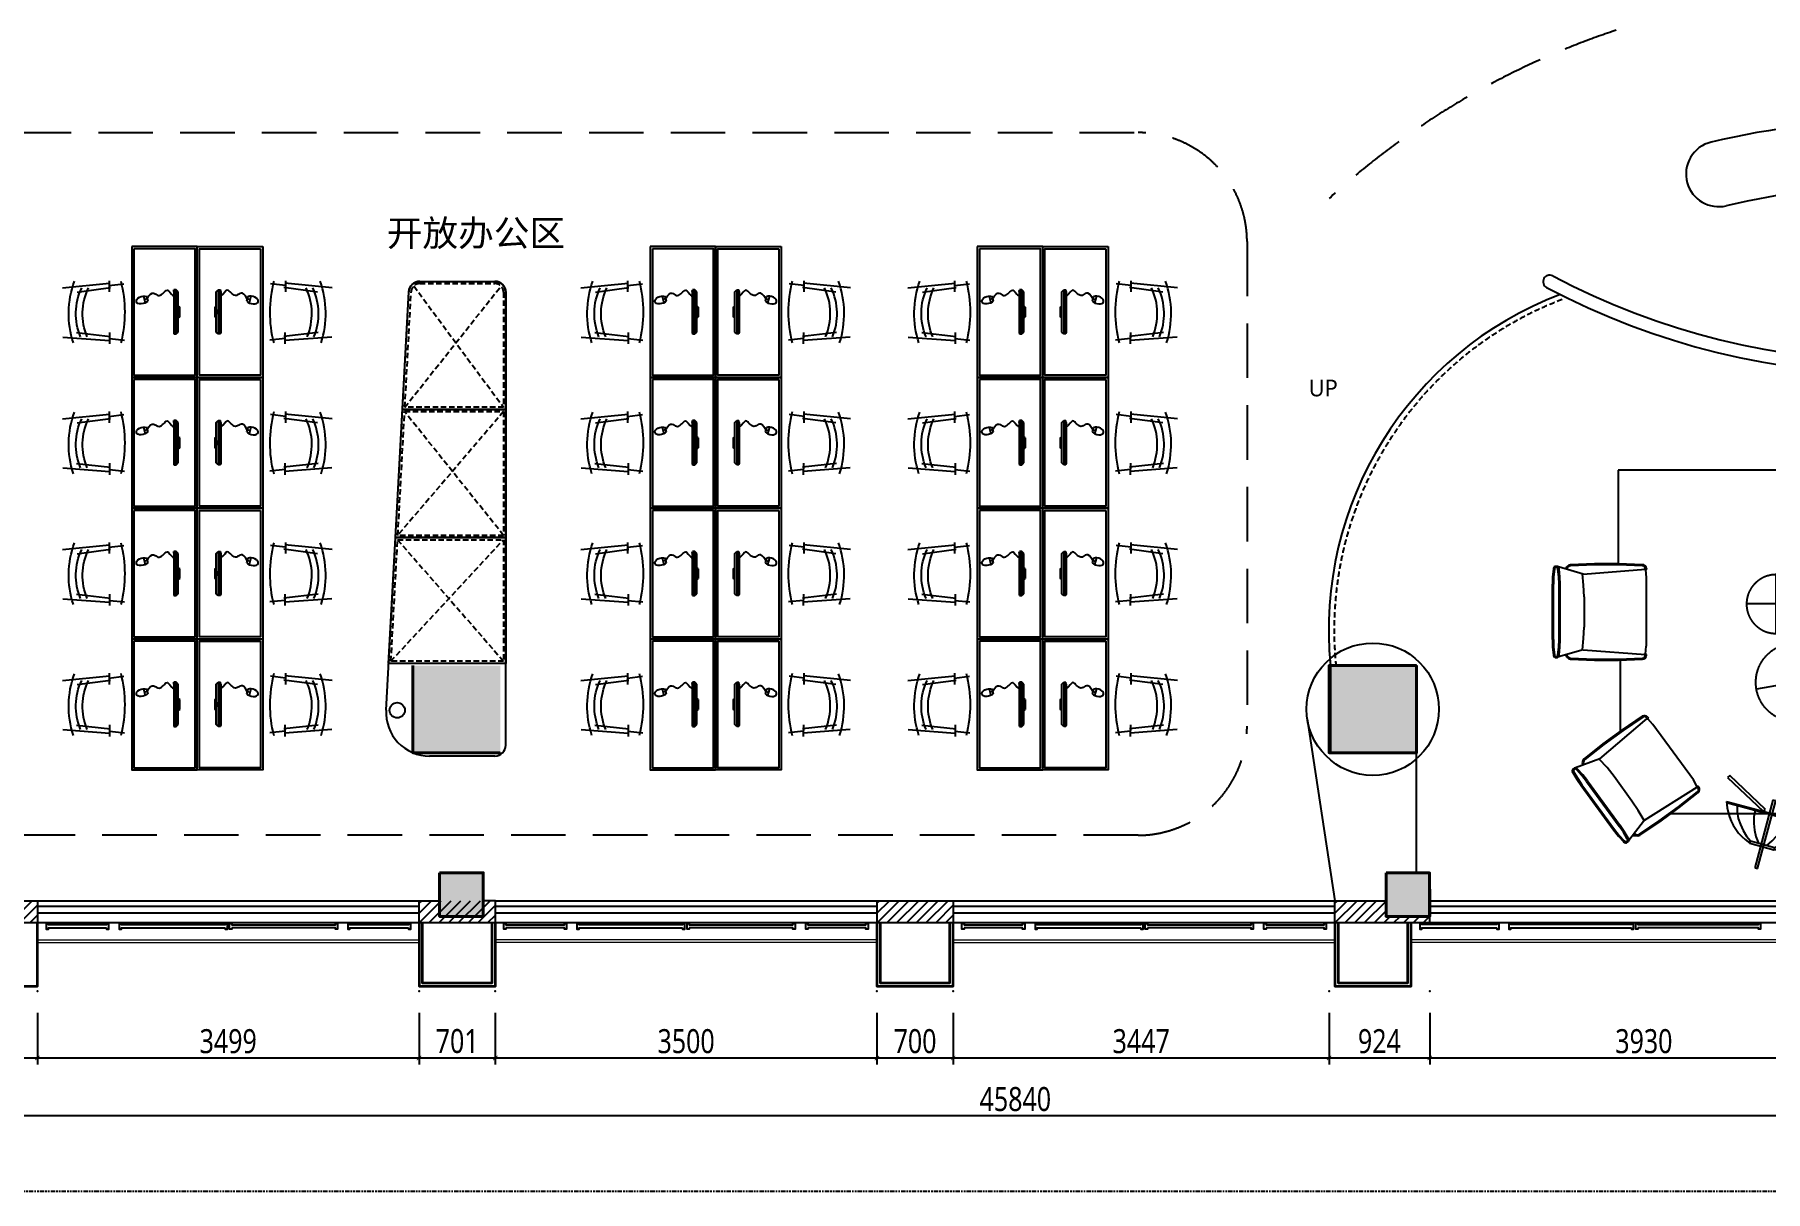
# Model space of a CAD drawing. Header units: millimetres. Extents: x 181055 to 256117, y -39966 to -14434.
# Drawn here: x 197841 to 213717, y -39966 to -29357 of the extents above; entities that cross this region are included whole.
import ezdxf
from ezdxf.enums import TextEntityAlignment as Align

# ---------------------------------------------------------------- set-up
doc = ezdxf.new("R2010")
doc.units = ezdxf.units.MM
doc.header["$LTSCALE"] = 10
for name, pattern in [('DASH', [0.35, 0.25, -0.1]), ('DASHED', [0.75, 0.5, -0.25]), ('XR41-42F$0$LEVEL 31$0${ Tapered Dash }', [10, 4, -1, 1.5, -1, 1.5, -1])]:
    doc.linetypes.add(name, pattern=pattern)
for name, color, linetype in [('12000_DWGshare.com', 54, 'Continuous'), ('A-TEXT 文字_DWGshare.com', 7, 'Continuous'), ('C-窗帘_DWGshare.com', 2, 'Continuous'), ('P-(HATCH)_DWGshare.com', 8, 'Continuous'), ('P-0.18_DWGshare.com', 5, 'Continuous'), ('P-护窗栏杆_DWGshare.com', 211, 'Continuous'), ('PUB_HATCH_DWGshare.com', 8, 'Continuous'), ('STAIR_DWGshare.com', 2, 'Continuous'), ('VPIPE-雨水_DWGshare.com', 7, 'Continuous'), ('WALL-隔墙_DWGshare.com', 5, 'Continuous'), ('家私_DWGshare.com', 135, 'Continuous')]:
    doc.layers.add(name, color=color, linetype=linetype)
doc.layers.add('Defpoints_DWGshare.com', color=7, linetype='Continuous', plot=False)
for name, color, linetype, lineweight in [('WALL_DWGshare.com', 7, 'Continuous', 40), ('WINDOW_DWGshare.com', 4, 'Continuous', 18), ('型材层_DWGshare.com', 3, 'Continuous', 35)]:
    doc.layers.add(name, color=color, linetype=linetype, lineweight=lineweight)
doc.styles.add('平面图（中文）-D', font='Microsoft YaHei.ttf')
doc.styles.add('黑体', font='Microsoft YaHei.ttf', dxfattribs={"width": 0.8})
doc.dimstyles.new('内部尺寸', dxfattribs={"dimscale": 2, "dimtxt": 110, "dimasz": 20, "dimexe": 30, "dimexo": 100, "dimgap": 20, "dimtad": 1, "dimdec": 0, "dimdsep": 46, "dimtxsty": '黑体', "dimblk": 'ARCHTICK', "dimcen": 20, "dimclrd": 251, "dimclre": 251, "dimclrt": 4, "dimadec": 0, "dimazin": 0, "dimtfac": 1, "dimtdec": 0, "dimtix": 1, "dimtmove": 1, "dimatfit": 3, "dimldrblk": 'DOT', "dimfxl": 1, "dimarcsym": 0})

# ---------------------------------------------------------------- blocks, each defined once
blk = doc.blocks.new('dd')
at = {"layer": 'WINDOW_DWGshare.com', "color": 1}
for p, q in [((806484, -78919), (809984, -78919)), ((806484, -78943), (809984, -78943)), ((814186, -78919), (810684, -78919)), ((814186, -78943), (810684, -78943)), ((814887, -78919), (818384, -78919)), ((814887, -78943), (818384, -78943)), ((823184, -78919), (819084, -78919)), ((823184, -78943), (819084, -78943))]:
    blk.add_line(p, q, dxfattribs=at)
at = {"layer": '型材层_DWGshare.com', "color": 1, "ltscale": 0.5}
for points in [[(805784, -78759), (805784, -79344), (806484, -79344), (806484, -78759)], [(809984, -78759), (809984, -79343), (810684, -79343), (810684, -78759)], [(810014, -78759), (810014, -79313), (810654, -79313), (810654, -78759)], [(814184, -78759), (814184, -79344), (814884, -79344), (814884, -78759)], [(814214, -78759), (814214, -79314), (814854, -79314), (814854, -78759)], [(818384, -78759), (818384, -79344), (819084, -79344), (819084, -78759)], [(818414, -78759), (818414, -79314), (819054, -79314), (819054, -78759)]]:
    blk.add_lwpolyline(points, dxfattribs=at)
blk = doc.blocks.new('fsadfsfsfe')
at = {"color": 9}
for p, q in [((238610, -5345), (238567, -5778)), ((239060, -5349), (239093, -5779)), ((238544, -5773), (238646, -5774)), ((238588, -5772), (238571, -5910)), ((239017, -5778), (239123, -5779)), ((239075, -5777), (239089, -5915))]:
    blk.add_line(p, q, dxfattribs=at)
blk.add_lwpolyline([(238230, -5982), (239430, -5982), (239430, -6582), (238230, -6582)], close=True, dxfattribs=at)
at = {"color": 251}
blk.add_lwpolyline([(238250, -6002), (239410, -6002), (239410, -6562), (238250, -6562)], close=True, dxfattribs=at)
at = {"color": 9}
for centre, radius, start, end in [((238845, -6285), 881, 72.2416, 109.6751), ((238831, -4788), 1129, 255.4, 284.4921)]:
    blk.add_arc(centre, radius, start, end, dxfattribs=at)
at = {"layer": '家私_DWGshare.com', "color": 251}
for p, q in [((238648, -5480), (238606, -5787)), ((239019, -5474), (239054, -5787)), ((238686, -6090), (238747, -6106)), ((238689, -6117), (238731, -6129)), ((238710, -6123), (238717, -6098)), ((238643, -6367), (238627, -6369)), ((238627, -6390), (238627, -6369)), ((238627, -6376), (239032, -6376)), ((238627, -6390), (239032, -6390)), ((238645, -6408), (238627, -6390)), ((238643, -6367), (239017, -6367)), ((239014, -6408), (238645, -6408)), ((238785, -6421), (238875, -6421)), ((238808, -6421), (238808, -6408)), ((238808, -6409), (238851, -6409)), ((238808, -6412), (238851, -6412)), ((238808, -6415), (238851, -6415)), ((238808, -6418), (238851, -6418)), ((238808, -6420), (238851, -6420)), ((238851, -6421), (238851, -6408)), ((239032, -6390), (239014, -6408)), ((239017, -6367), (239032, -6369)), ((239032, -6369), (239032, -6390))]:
    blk.add_line(p, q, dxfattribs=at)
for centre in [(238846, -6079), (238846, -6017)]:
    blk.add_arc(centre, 548, 67.2062, 115.5336, dxfattribs=at)
blk.add_ellipse((238721, -6080), major_axis=(-15.1, -56.2), ratio=0.57476, start_param=0.696467, end_param=5.586718, dxfattribs=at)
at = {"layer": '家私_DWGshare.com', "color": 251, "extrusion": (0, 0, -1)}
for centre, major_axis, start_param, end_param in [((238795, -6412), (13, 3.5), 2.648679, 3.725491), ((238865, -6412), (3.5, -13), 4.652089, 5.728901)]:
    blk.add_ellipse(centre, major_axis=major_axis, ratio=1, start_param=start_param, end_param=end_param, dxfattribs=at)
at = {"layer": '家私_DWGshare.com', "color": 251}
blk.add_open_spline([(238710, -6123), (238622, -6170), (238725, -6227), (238599, -6308), (238649, -6323), (238680, -6360), (238686, -6367)], degree=3, knots=[0, 0, 0, 0, 95.267972, 207.243527, 324.461045, 354.719429, 354.719429, 354.719429, 354.719429], dxfattribs=at)
blk = doc.blocks.new('A$C0D5B409A')
at = {"linetype": 'DASH', "ltscale": 333}
h = blk.add_hatch(color=251, dxfattribs=at)
h.dxf.hatch_style = 2
h.paths.add_polyline_path([(23.39, 63.8), (23.35, 63.65), (23.62, 63.65)])
h = blk.add_hatch(color=251, dxfattribs=at)
h.dxf.hatch_style = 2
h.paths.add_polyline_path([(23.35, 63.65), (23.39, 63.52), (23.62, 63.65)])
h = blk.add_hatch(color=251, dxfattribs=at)
h.dxf.hatch_style = 2
h.paths.add_polyline_path([(23.5, 63.88), (23.39, 63.8), (23.62, 63.65)])
h = blk.add_hatch(color=251, dxfattribs=at)
h.dxf.hatch_style = 2
h.paths.add_polyline_path([(23.39, 63.52), (23.5, 63.44), (23.62, 63.65)])
h = blk.add_hatch(color=251, dxfattribs=at)
h.dxf.hatch_style = 2
h.paths.add_polyline_path([(23.62, 63.92), (23.5, 63.88), (23.62, 63.65)])
h = blk.add_hatch(color=251, dxfattribs=at)
h.dxf.hatch_style = 2
h.paths.add_polyline_path([(23.5, 63.44), (23.62, 63.39), (23.62, 63.65)])
h = blk.add_hatch(color=251, dxfattribs=at)
h.dxf.hatch_style = 2
h.paths.add_polyline_path([(23.75, 63.88), (23.62, 63.92), (23.62, 63.65)])
h = blk.add_hatch(color=251, dxfattribs=at)
h.dxf.hatch_style = 2
h.paths.add_polyline_path([(23.83, 63.8), (23.75, 63.88), (23.62, 63.65)])
h = blk.add_hatch(color=251, dxfattribs=at)
h.dxf.hatch_style = 2
h.paths.add_polyline_path([(23.88, 63.65), (23.83, 63.8), (23.62, 63.65)])
h = blk.add_hatch(color=251, dxfattribs=at)
h.dxf.hatch_style = 2
h.paths.add_polyline_path([(23.62, 63.39), (23.75, 63.44), (23.62, 63.65)])
h = blk.add_hatch(color=251, dxfattribs=at)
h.dxf.hatch_style = 2
h.paths.add_polyline_path([(23.75, 63.44), (23.83, 63.52), (23.62, 63.65)])
h = blk.add_hatch(color=251, dxfattribs=at)
h.dxf.hatch_style = 2
h.paths.add_polyline_path([(23.83, 63.52), (23.88, 63.65), (23.62, 63.65)])
at = {"color": 251, "linetype": 'DASH', "ltscale": 333}
for points in [[(27.9, 65.36), (0, 65.36), (0, 6.71), (9.55, 6.71)], [(23.62, 61.13), (23.62, 66.08)], [(35.01, 59.99), (35.01, 65.36), (29.23, 65.36)], [(21.59, 63.65), (25.63, 63.65)], [(26.67, 63.61), (35.64, 55.27)], [(26.75, 63.69), (32.58, 58.27)], [(27.31, 64.26), (30.76, 61.07)], [(27.33, 64.07), (30.25, 61.36)], [(27.35, 64.35), (37.93, 54.5)], [(27.66, 64.66), (30.56, 61.98)], [(28.98, 64.39), (34.82, 58.93)], [(29.25, 63.94), (40.05, 53.91)], [(29.57, 64.73), (32.51, 62.02)], [(25.32, 62.15), (31.07, 56.79)], [(25.4, 62.23), (30.33, 57.62)], [(25.99, 62.86), (33.36, 56.03)], [(26.01, 61.85), (30.4, 57.74)], [(26.31, 63.2), (28.32, 61.32)], [(26.39, 63.29), (30.56, 59.41)], [(31.47, 62.21), (33.68, 60.16)], [(28.74, 60.03), (34.61, 54.57)], [(29.34, 60.37), (32.28, 57.66)], [(30.99, 60.68), (36.85, 55.22)], [(31.31, 60.56), (33.49, 58.5)], [(31.58, 61.02), (34.52, 58.31)], [(35.01, 12.11), (35.01, 39.16)], [(33.78, 17.74), (36.2, 26.78)], [(33.89, 17.76), (36.3, 26.73)], [(38.69, 22.58), (38.61, 23.22), (38.5, 23.68), (38.35, 24.13), (38.16, 24.57), (37.93, 24.98), (37.67, 25.38), (37.38, 25.75), (37.05, 26.1), (36.7, 26.42), (36.2, 26.78)], [(38.46, 22.65), (38.23, 23.28), (37.91, 23.85), (37.53, 24.41), (37.08, 24.89), (36.58, 25.32), (36, 25.65)], [(38.25, 21.87), (37.8, 22.39), (37.32, 22.86), (36.77, 23.26), (36.15, 23.58), (35.52, 23.81)], [(38.04, 20.13), (37.8, 20.19), (38.46, 22.65), (38.69, 22.58)], [(38.04, 20.13), (38.69, 22.58)], [(33.78, 17.74), (34.42, 17.82), (34.88, 17.91), (35.33, 18.05), (35.77, 18.22), (36.2, 18.44), (36.61, 18.69), (36.99, 18.98), (37.34, 19.3), (37.66, 19.64), (38.04, 20.13)], [(34.16, 18.82), (34.84, 18.84), (35.5, 18.94), (36.13, 19.16), (36.72, 19.43), (37.3, 19.77), (37.8, 20.19)], [(34.67, 20.66), (35.35, 20.55), (36.03, 20.53), (36.7, 20.6), (37.36, 20.74), (38.02, 21)], [(19.37, 6.92), (26.61, 6.92)]]:
    blk.add_lwpolyline(points, dxfattribs=at)
at = {"color": 8, "linetype": 'DASH', "ltscale": 333}
blk.add_lwpolyline([(24.98, 62.21), (37.42, 50.63), (40.96, 54.44), (28.51, 66.02)], close=True, dxfattribs=at)
for points in [[(25.19, 62.02), (28.74, 65.83)], [(28.72, 65.81), (30.82, 63.86)], [(28.05, 65.07), (28.51, 64.62)], [(28.13, 65.17), (28.24, 65.07)], [(28.19, 65.24), (30.92, 62.72)], [(25.48, 62.31), (25.76, 62.06)], [(25.84, 62.72), (28, 60.71)], [(31.54, 63.18), (40.72, 54.63)], [(12.68, 60.2), (10.46, 52.35)], [(14.2, 60.26), (13.42, 60.24), (12.68, 60.2)], [(15.07, 60.28), (14.2, 60.26)], [(28.74, 55.65), (27.66, 56.43), (27.04, 56.84), (26.39, 57.23), (25.74, 57.6), (25.07, 57.94), (24.39, 58.27), (23.7, 58.57), (23, 58.84), (22.29, 59.1), (21.58, 59.33), (20.85, 59.53), (20.12, 59.71), (19.39, 59.87), (18.65, 60), (17.9, 60.11), (17.15, 60.19), (16.4, 60.24), (15.07, 60.28)], [(22.71, 59.27), (21.51, 59.67), (20.3, 59.99), (19.07, 60.24), (17.84, 60.43), (16.59, 60.54)], [(29.4, 56.49), (28.3, 57.3), (27.72, 57.67), (27.13, 58.03), (26.54, 58.37), (25.94, 58.7), (25.33, 59), (24.71, 59.29), (24.09, 59.56), (23.46, 59.81), (22.83, 60.05), (22.18, 60.26), (21.54, 60.46), (20.88, 60.63), (20.22, 60.79), (19.54, 60.93), (18.87, 61.05), (18.18, 61.15), (16.81, 61.3)], [(23.39, 60.64), (23.41, 60.64)], [(33.23, 61.32), (39.09, 55.88)], [(22.71, 59.27), (22.61, 58.99)], [(31.12, 58.91), (33.32, 56.85)], [(33.74, 58.29), (38.12, 54.21)], [(33.91, 59.94), (38.31, 55.86)], [(23.26, 48.49), (29.8, 57)], [(37.27, 45.55), (36.79, 46.82), (36.52, 47.45), (36.24, 48.07), (35.93, 48.68), (35.61, 49.28), (35.27, 49.88), (34.91, 50.46), (34.54, 51.03), (34.14, 51.6), (33.74, 52.15), (33.31, 52.69), (32.87, 53.21), (32.42, 53.73), (31.95, 54.22), (31.47, 54.71), (30.97, 55.18), (30.46, 55.63), (29.4, 56.49)], [(30.95, 57.23), (33.15, 55.2)], [(31.37, 56.66), (34.29, 53.95)], [(33, 56.96), (38.31, 52.03)], [(33.57, 56.62), (37.95, 52.54)], [(33.61, 57.32), (36.53, 54.61)], [(35.24, 57.62), (39.69, 53.51)], [(35.86, 57.98), (38.78, 55.24)], [(28.93, 55.88), (23.26, 48.49), (29.15, 56.16)], [(36.75, 43.6), (36.36, 44.89), (36.13, 45.59), (35.86, 46.29), (35.57, 46.98), (35.25, 47.66), (34.91, 48.33), (34.54, 49), (34.15, 49.65), (33.74, 50.29), (33.3, 50.91), (32.85, 51.52), (32.38, 52.12), (31.89, 52.7), (31.39, 53.25), (30.86, 53.79), (30.33, 54.31), (29.78, 54.8), (28.74, 55.65)], [(32.53, 55.44), (36.2, 52.03)], [(33.38, 54.97), (37.49, 51.16)], [(38.84, 55.35), (40.22, 54.08)], [(40.11, 54.93), (40.6, 54.48)], [(34.82, 54.67), (37.99, 51.71)], [(35.01, 53.26), (37.4, 51.05)], [(35.62, 53.62), (37.85, 51.54)], [(37.11, 53.89), (38.69, 52.43)], [(37.21, 50.84), (40.75, 54.65)], [(37.27, 53.91), (38.76, 52.51)], [(37.87, 54.27), (39.22, 53.02)], [(38.67, 53.68), (39.31, 53.11)], [(39.52, 54.57), (40.13, 54)], [(10.46, 52.35), (23.39, 48.66)], [(35.01, 51.52), (35.01, 52.87)], [(35.01, 51.52), (36.49, 51.5)], [(36.91, 51.35), (37.32, 50.97)], [(37.85, 45.89), (36.6, 45.15), (36.09, 46.55), (35.48, 47.9), (34.78, 49.21), (33.99, 50.48), (33.74, 50.29)], [(30.27, 37.11), (23.39, 48.66)], [(36.96, 42.78), (37.13, 41.99), (37.3, 41.27)], [(37.3, 41.27), (30.27, 37.11)], [(17.12, 39.41), (9.17, 28.07)], [(7.47, 37.72), (18.82, 29.76)], [(20.96, 28.7), (22.33, 20.81)], [(13.65, 25.8), (13.65, 19.79)], [(25.59, 25.44), (17.7, 24.07)], [(16.66, 22.8), (10.67, 22.8)], [(32.28, 14.77), (31.58, 14.37), (25.93, 10.24)], [(32.24, 14.88), (32.22, 14.86), (32.24, 14.82), (32.26, 14.8), (32.3, 14.8), (32.34, 14.84)], [(32.87, 14.86), (32.74, 14.96), (32.6, 15.01), (32.43, 14.99), (32.3, 14.92), (32.24, 14.88)], [(32.3, 14.77), (32.26, 14.77)], [(35.67, 9.4), (32.3, 14.8)], [(32.3, 14.77), (32.39, 14.67)], [(32.79, 14.8), (32.66, 14.88), (32.49, 14.9), (32.34, 14.84)], [(37.11, 8.87), (35.75, 10.9), (34.31, 12.87), (32.79, 14.8)], [(37.21, 8.93), (35.84, 10.96), (34.4, 12.93), (32.87, 14.86)], [(9.65, 9.19), (9.55, 6.75), (9.55, 4.3), (9.65, 1.84)], [(10.05, 9.59), (9.91, 9.55), (9.78, 9.46), (9.67, 9.33), (9.65, 9.19)], [(9.76, 9.19), (9.65, 6.75), (9.65, 4.3), (9.76, 1.86)], [(10.05, 9.48), (9.91, 9.44), (9.8, 9.33), (9.76, 9.19)], [(10.05, 9.59), (10.12, 9.59)], [(10.05, 9.48), (10.12, 9.48)], [(10.12, 9.48), (10.16, 9.5), (10.18, 9.52), (10.16, 9.57), (10.12, 9.59)], [(10.6, 3.13), (10.12, 9.48)], [(10.16, 9.48), (10.14, 9.46), (10.14, 9.31)], [(10.16, 9.48), (10.96, 9.57), (17.95, 9.57)], [(18.75, 9.48), (17.95, 9.57)], [(18.31, 3.13), (18.8, 9.48)], [(18.86, 9.59), (18.8, 9.59), (18.75, 9.57), (18.73, 9.52), (18.75, 9.5), (18.8, 9.48)], [(18.77, 9.31), (18.77, 9.48), (18.75, 9.48)], [(18.86, 9.48), (18.8, 9.48)], [(19.28, 9.19), (19.24, 9.33), (19.16, 9.46), (19.01, 9.55), (18.86, 9.59)], [(19.18, 9.19), (19.13, 9.33), (19.01, 9.44), (18.86, 9.48)], [(19.18, 1.86), (19.26, 4.3), (19.26, 6.75), (19.18, 9.19)], [(19.28, 1.84), (19.37, 4.3), (19.37, 6.75), (19.28, 9.19)], [(25.19, 9.74), (25.08, 9.61), (25.04, 9.46), (25.04, 9.31), (25.08, 9.17)], [(25.08, 9.17), (26.46, 7.13), (27.9, 5.16), (29.42, 3.24)], [(25.25, 9.65), (25.17, 9.52), (25.12, 9.38), (25.19, 9.23)], [(25.19, 9.74), (25.25, 9.76)], [(25.19, 9.23), (26.54, 7.2), (27.98, 5.23), (29.51, 3.3)], [(25.32, 9.67), (25.34, 9.72), (25.32, 9.76), (25.29, 9.78), (25.25, 9.76)], [(25.25, 9.65), (25.32, 9.67)], [(29.44, 4.85), (25.32, 9.67)], [(25.93, 10.24), (25.34, 9.72)], [(25.34, 9.72), (25.34, 9.67)], [(25.34, 9.67), (25.42, 9.57)], [(35.71, 9.36), (34.71, 8.76), (33.74, 8.11)], [(35.67, 9.4), (37.74, 7.79)], [(37.04, 8.34), (37.15, 8.51), (37.17, 8.7), (37.11, 8.87)], [(37.13, 8.28), (37.25, 8.47), (37.27, 8.7), (37.21, 8.93)], [(33.74, 8.11), (31.24, 6.29)], [(37.53, 7.73), (36.85, 7.32), (36.22, 6.9)], [(37.57, 7.62), (36.91, 7.24), (36.28, 6.82)], [(36.62, 6.33), (37.23, 6.82), (37.78, 7.32)], [(36.68, 6.24), (37.3, 6.73), (37.87, 7.26)], [(37.04, 8.34), (37.06, 8.34)], [(37.13, 8.28), (37.15, 8.28)], [(37.25, 8.47), (37.25, 8.17)], [(37.25, 8.17), (37.25, 8.47)], [(37.93, 7.66), (37.85, 7.75), (37.74, 7.79), (37.63, 7.79), (37.53, 7.73)], [(37.85, 7.6), (37.76, 7.66), (37.66, 7.68), (37.57, 7.62)], [(37.78, 7.32), (37.87, 7.41), (37.89, 7.49), (37.85, 7.6)], [(37.87, 7.26), (37.95, 7.32), (37.99, 7.45), (37.99, 7.56), (37.93, 7.66)], [(31.24, 6.29), (30.33, 5.57), (29.46, 4.78)], [(31.67, 3.58), (36.22, 6.9)], [(31.73, 3.49), (36.28, 6.82)], [(32.09, 3.01), (36.62, 6.33)], [(32.15, 2.92), (36.68, 6.24)], [(29.44, 4.85), (30.35, 2.37)], [(31.67, 3.58), (31.05, 3.09), (30.48, 2.56)], [(9.65, 1.84), (9.72, 1.63), (9.88, 1.44), (10.1, 1.35)], [(9.76, 1.86), (9.8, 1.67), (9.93, 1.52), (10.12, 1.46)], [(10.6, 3.13), (9.88, 0.61)], [(12.91, 3.24), (11.75, 3.17), (10.58, 3.07)], [(12.91, 3.24), (16, 3.24)], [(18.33, 3.07), (17.17, 3.17), (16, 3.24)], [(18.31, 3.13), (19.05, 0.61)], [(18.82, 1.46), (18.99, 1.52), (19.11, 1.67), (19.18, 1.86)], [(18.82, 1.35), (19.05, 1.44), (19.22, 1.63), (19.28, 1.84)], [(29.42, 3.24), (29.61, 3.09), (29.85, 3.05), (30.08, 3.11)], [(29.51, 3.3), (29.65, 3.2), (29.85, 3.15), (30.04, 3.2)], [(30.04, 3.2), (30.06, 3.22)], [(30.08, 3.11), (30.1, 3.11)], [(30.48, 2.56), (30.4, 2.5), (30.35, 2.37), (30.37, 2.26), (30.44, 2.16), (30.5, 2.07), (30.61, 2.03), (30.73, 2.03), (30.82, 2.1)], [(30.56, 2.5), (30.48, 2.41), (30.46, 2.33), (30.52, 2.22)], [(30.52, 2.22), (30.59, 2.16), (30.69, 2.14), (30.78, 2.2)], [(31.73, 3.49), (31.14, 3.01), (30.56, 2.5)], [(30.78, 2.2), (31.43, 2.58), (32.09, 3.01)], [(30.82, 2.1), (31.5, 2.5), (32.15, 2.92)], [(10.1, 0.68), (9.99, 0.68), (9.88, 0.61), (9.82, 0.51), (9.82, 0.4)], [(9.82, 0.4), (9.82, 0.28), (9.88, 0.17), (9.99, 0.11), (10.1, 0.11)], [(10.12, 0.57), (10.01, 0.57), (9.93, 0.49), (9.93, 0.4)], [(9.93, 0.4), (9.93, 0.3), (10.01, 0.21), (10.12, 0.21)], [(10.1, 1.35), (10.12, 1.35)], [(11.64, 0.78), (10.88, 0.76), (10.1, 0.68)], [(10.1, 0.11), (10.88, 0.02), (11.64, 0)], [(10.12, 1.46), (10.14, 1.46)], [(11.64, 0.68), (10.88, 0.66), (10.12, 0.57)], [(10.12, 0.21), (10.88, 0.13), (11.64, 0.11)], [(17.27, 0.78), (11.64, 0.78)], [(17.27, 0.68), (11.64, 0.68)], [(17.27, 0.11), (11.64, 0.11)], [(18.82, 0.68), (18.06, 0.76), (17.27, 0.78)], [(18.82, 0.57), (18.03, 0.66), (17.27, 0.68)], [(17.27, 0.11), (18.03, 0.13), (18.82, 0.21)], [(17.27, 0), (18.06, 0.02), (18.82, 0.11)], [(18.8, 1.46), (18.82, 1.46)], [(18.82, 1.35), (18.84, 1.35)], [(19.09, 0.4), (19.09, 0.51), (19.05, 0.61), (18.94, 0.68), (18.82, 0.68)], [(18.82, 0.21), (18.92, 0.21), (18.99, 0.3), (19.01, 0.4), (18.99, 0.49), (18.92, 0.57), (18.82, 0.57)], [(18.82, 0.11), (18.94, 0.11), (19.05, 0.17), (19.09, 0.28), (19.09, 0.4)], [(17.27, 0), (11.64, 0)]]:
    blk.add_lwpolyline(points, dxfattribs=at)
at = {"color": 9, "linetype": 'DASH', "ltscale": 333}
for points in [[(23.18, 60.62), (21.97, 61.02), (20.74, 61.34), (19.52, 61.62), (18.27, 61.81), (17, 61.93), (16.59, 60.54)], [(12.19, 60.85), (9.76, 52.35)], [(12.19, 60.85), (14.18, 60.92)], [(16.7, 60.9), (15.45, 60.94), (14.18, 60.92)], [(29.8, 57), (28.58, 57.89), (27.31, 58.7), (25.97, 59.44), (24.6, 60.07), (23.18, 60.62)], [(37.85, 45.89), (37.36, 47.2), (37.08, 47.84), (36.78, 48.47), (36.46, 49.09), (36.13, 49.7), (35.78, 50.3), (35.41, 50.89), (35.03, 51.47), (34.63, 52.04), (34.21, 52.59), (33.78, 53.14), (33.33, 53.67), (32.87, 54.19), (32.4, 54.7), (31.91, 55.19), (31.4, 55.67), (30.88, 56.13), (29.8, 57)], [(9.76, 52.35), (23.26, 48.49)], [(30.42, 36.43), (23.26, 48.49)], [(38.04, 40.96), (37.59, 42.93), (37.3, 44.13), (36.91, 45.34)], [(38.04, 40.96), (30.42, 36.43)]]:
    blk.add_lwpolyline(points, dxfattribs=at)
at = {"color": 1, "linetype": 'DASH', "ltscale": 333}
blk.add_lwpolyline([(36.96, 42.78), (36.75, 43.6)], dxfattribs=at)
at = {"color": 251, "linetype": 'DASH', "ltscale": 333}
for points in [[(35.2, 23.05), (34.9, 22.94), (33.74, 27.83), (34.04, 27.92)], [(34.78, 21.48), (34.59, 21.72), (31.14, 18.08), (31.35, 17.84)], [(33.63, 22.46), (40.53, 20.62), (40.62, 20.91), (33.72, 22.78)]]:
    blk.add_lwpolyline(points, close=True, dxfattribs=at)
for centre, radius in [((23.62, 63.67), 1.52), ((23.62, 63.67), 1.44), ((23.61, 63.66), 1.3)]:
    blk.add_circle(centre, radius, dxfattribs=at)
at = {"color": 8, "linetype": 'DASH', "ltscale": 333}
for centre, radius in [((27.54, 40.23), 2), ((21.64, 24.74), 4)]:
    blk.add_circle(centre, radius, dxfattribs=at)
for centre, major_axis, ratio in [((13.14, 33.74), (0, 7.01), 0.996513), ((13.14, 33.74), (0, 6.94), 0.996133), ((13.66, 22.8), (0, 3.01), 0.995824)]:
    blk.add_ellipse(centre, major_axis=major_axis, ratio=ratio, start_param=0, end_param=6.283185, dxfattribs=at)
blk = doc.blocks.new('_ArchTick')
at = {"color": 0, "linetype": 'ByBlock', "const_width": 0.15}
blk.add_lwpolyline([(-0.5, -0.5), (0.5, 0.5)], dxfattribs=at)
blk = doc.blocks.new('*D61')
at = {"color": 251, "lineweight": -2, "transparency": 16777216}
for p, q in [((197167, -38330), (197167, -38803)), ((197867, -38330), (197867, -38803)), ((197167, -38743), (197867, -38743))]:
    blk.add_line(p, q, dxfattribs=at)
at = {"layer": 'Defpoints_DWGshare.com', "color": 0, "transparency": 16777216}
for p in [(197167, -38130), (197867, -38130), (197867, -38743)]:
    blk.add_point(p, dxfattribs=at)
at = {"color": 251, "lineweight": -2, "transparency": 16777216, "xscale": 40, "yscale": 40, "zscale": 40, "rotation": 180}
blk.add_blockref('_ArchTick', (197167, -38743), dxfattribs=at)
at = {"color": 251, "lineweight": -2, "transparency": 16777216, "xscale": 40, "yscale": 40, "zscale": 40}
blk.add_blockref('_ArchTick', (197867, -38743), dxfattribs=at)
at = {"color": 4, "transparency": 16777216, "insert": (197517, -38590), "char_height": 220, "attachment_point": 5, "style": '黑体'}
blk.add_mtext('700', dxfattribs=at)
blk = doc.blocks.new('_Dot')
at = {"color": 0, "linetype": 'ByBlock', "lineweight": -2}
blk.add_line((-0.5, 0), (-1, 0), dxfattribs=at)
at = {"color": 0, "linetype": 'ByBlock', "const_width": 0.5}
blk.add_lwpolyline([(-0.25, 0, 1), (0.25, 0, 1)], format="xyb", close=True, dxfattribs=at)
blk = doc.blocks.new('*D62')
at = {"color": 251, "lineweight": -2, "transparency": 16777216}
for p, q in [((197867, -38330), (197867, -38803)), ((201367, -38330), (201367, -38803)), ((197867, -38743), (201367, -38743))]:
    blk.add_line(p, q, dxfattribs=at)
at = {"layer": 'Defpoints_DWGshare.com', "color": 0, "transparency": 16777216}
for p in [(197867, -38130), (201367, -38130), (201367, -38743)]:
    blk.add_point(p, dxfattribs=at)
at = {"color": 251, "lineweight": -2, "transparency": 16777216, "xscale": 40, "yscale": 40, "zscale": 40, "rotation": 180}
blk.add_blockref('_ArchTick', (197867, -38743), dxfattribs=at)
at = {"color": 251, "lineweight": -2, "transparency": 16777216, "xscale": 40, "yscale": 40, "zscale": 40}
blk.add_blockref('_ArchTick', (201367, -38743), dxfattribs=at)
at = {"color": 4, "transparency": 16777216, "insert": (199617, -38590), "char_height": 220, "attachment_point": 5, "style": '黑体'}
blk.add_mtext('3499', dxfattribs=at)
blk = doc.blocks.new('*D63')
at = {"color": 251, "lineweight": -2, "transparency": 16777216}
for p, q in [((201367, -38330), (201367, -38803)), ((202067, -38330), (202067, -38803)), ((201367, -38743), (202067, -38743))]:
    blk.add_line(p, q, dxfattribs=at)
at = {"layer": 'Defpoints_DWGshare.com', "color": 0, "transparency": 16777216}
for p in [(201367, -38130), (202067, -38130), (202067, -38743)]:
    blk.add_point(p, dxfattribs=at)
at = {"color": 251, "lineweight": -2, "transparency": 16777216, "xscale": 40, "yscale": 40, "zscale": 40, "rotation": 180}
blk.add_blockref('_ArchTick', (201367, -38743), dxfattribs=at)
at = {"color": 251, "lineweight": -2, "transparency": 16777216, "xscale": 40, "yscale": 40, "zscale": 40}
blk.add_blockref('_ArchTick', (202067, -38743), dxfattribs=at)
at = {"color": 4, "transparency": 16777216, "insert": (201717, -38589), "char_height": 220, "attachment_point": 5, "style": '黑体'}
blk.add_mtext('701', dxfattribs=at)
blk = doc.blocks.new('*D64')
at = {"color": 251, "lineweight": -2, "transparency": 16777216}
for p, q in [((202067, -38330), (202067, -38803)), ((205567, -38330), (205567, -38803)), ((202067, -38743), (205567, -38743))]:
    blk.add_line(p, q, dxfattribs=at)
at = {"layer": 'Defpoints_DWGshare.com', "color": 0, "transparency": 16777216}
for p in [(202067, -38130), (205567, -38130), (205567, -38743)]:
    blk.add_point(p, dxfattribs=at)
at = {"color": 251, "lineweight": -2, "transparency": 16777216, "xscale": 40, "yscale": 40, "zscale": 40, "rotation": 180}
blk.add_blockref('_ArchTick', (202067, -38743), dxfattribs=at)
at = {"color": 251, "lineweight": -2, "transparency": 16777216, "xscale": 40, "yscale": 40, "zscale": 40}
blk.add_blockref('_ArchTick', (205567, -38743), dxfattribs=at)
at = {"color": 4, "transparency": 16777216, "insert": (203817, -38590), "char_height": 220, "attachment_point": 5, "style": '黑体'}
blk.add_mtext('3500', dxfattribs=at)
blk = doc.blocks.new('*D65')
at = {"color": 251, "lineweight": -2, "transparency": 16777216}
for p, q in [((205567, -38330), (205567, -38803)), ((206267, -38330), (206267, -38803)), ((205567, -38743), (206267, -38743))]:
    blk.add_line(p, q, dxfattribs=at)
at = {"layer": 'Defpoints_DWGshare.com', "color": 0, "transparency": 16777216}
for p in [(205567, -38130), (206267, -38130), (206267, -38743)]:
    blk.add_point(p, dxfattribs=at)
at = {"color": 251, "lineweight": -2, "transparency": 16777216, "xscale": 40, "yscale": 40, "zscale": 40, "rotation": 180}
blk.add_blockref('_ArchTick', (205567, -38743), dxfattribs=at)
at = {"color": 251, "lineweight": -2, "transparency": 16777216, "xscale": 40, "yscale": 40, "zscale": 40}
blk.add_blockref('_ArchTick', (206267, -38743), dxfattribs=at)
at = {"color": 4, "transparency": 16777216, "insert": (205917, -38590), "char_height": 220, "attachment_point": 5, "style": '黑体'}
blk.add_mtext('700', dxfattribs=at)
blk = doc.blocks.new('*D66')
at = {"color": 251, "lineweight": -2, "transparency": 16777216}
for p, q in [((206267, -38330), (206267, -38803)), ((209714, -38330), (209714, -38803)), ((206267, -38743), (209714, -38743))]:
    blk.add_line(p, q, dxfattribs=at)
at = {"layer": 'Defpoints_DWGshare.com', "color": 0, "transparency": 16777216}
for p in [(206267, -38130), (209714, -38130), (209714, -38743)]:
    blk.add_point(p, dxfattribs=at)
at = {"color": 251, "lineweight": -2, "transparency": 16777216, "xscale": 40, "yscale": 40, "zscale": 40, "rotation": 180}
blk.add_blockref('_ArchTick', (206267, -38743), dxfattribs=at)
at = {"color": 251, "lineweight": -2, "transparency": 16777216, "xscale": 40, "yscale": 40, "zscale": 40}
blk.add_blockref('_ArchTick', (209714, -38743), dxfattribs=at)
at = {"color": 4, "transparency": 16777216, "insert": (207991, -38590), "char_height": 220, "attachment_point": 5, "style": '黑体'}
blk.add_mtext('3447', dxfattribs=at)
blk = doc.blocks.new('*D67')
at = {"color": 251, "lineweight": -2, "transparency": 16777216}
for p, q in [((209714, -38330), (209714, -38803)), ((210638, -38330), (210638, -38803)), ((209714, -38743), (210638, -38743))]:
    blk.add_line(p, q, dxfattribs=at)
at = {"layer": 'Defpoints_DWGshare.com', "color": 0, "transparency": 16777216}
for p in [(209714, -38130), (210638, -38130), (210638, -38743)]:
    blk.add_point(p, dxfattribs=at)
at = {"color": 251, "lineweight": -2, "transparency": 16777216, "xscale": 40, "yscale": 40, "zscale": 40, "rotation": 180}
blk.add_blockref('_ArchTick', (209714, -38743), dxfattribs=at)
at = {"color": 251, "lineweight": -2, "transparency": 16777216, "xscale": 40, "yscale": 40, "zscale": 40}
blk.add_blockref('_ArchTick', (210638, -38743), dxfattribs=at)
at = {"color": 4, "transparency": 16777216, "insert": (210176, -38590), "char_height": 220, "attachment_point": 5, "style": '黑体'}
blk.add_mtext('924', dxfattribs=at)
blk = doc.blocks.new('*D68')
at = {"color": 251, "lineweight": -2, "transparency": 16777216}
for p, q in [((210638, -38330), (210638, -38803)), ((214567, -38330), (214567, -38803)), ((210638, -38743), (214567, -38743))]:
    blk.add_line(p, q, dxfattribs=at)
at = {"layer": 'Defpoints_DWGshare.com', "color": 0, "transparency": 16777216}
for p in [(210638, -38130), (214567, -38130), (214567, -38743)]:
    blk.add_point(p, dxfattribs=at)
at = {"color": 251, "lineweight": -2, "transparency": 16777216, "xscale": 40, "yscale": 40, "zscale": 40, "rotation": 180}
blk.add_blockref('_ArchTick', (210638, -38743), dxfattribs=at)
at = {"color": 251, "lineweight": -2, "transparency": 16777216, "xscale": 40, "yscale": 40, "zscale": 40}
blk.add_blockref('_ArchTick', (214567, -38743), dxfattribs=at)
at = {"color": 4, "transparency": 16777216, "insert": (212602, -38590), "char_height": 220, "attachment_point": 5, "style": '黑体'}
blk.add_mtext('3930', dxfattribs=at)
blk = doc.blocks.new('*D77')
at = {"color": 251, "lineweight": -2, "transparency": 16777216}
for p, q in [((183917, -38330), (183917, -39334)), ((229757, -38330), (229757, -39334)), ((229757, -39274), (183917, -39274))]:
    blk.add_line(p, q, dxfattribs=at)
at = {"layer": 'Defpoints_DWGshare.com', "color": 0, "transparency": 16777216}
for p in [(183917, -38130), (229757, -38130), (183917, -39274)]:
    blk.add_point(p, dxfattribs=at)
at = {"color": 251, "lineweight": -2, "transparency": 16777216, "xscale": 40, "yscale": 40, "zscale": 40, "rotation": 180}
blk.add_blockref('_ArchTick', (183917, -39274), dxfattribs=at)
at = {"color": 251, "lineweight": -2, "transparency": 16777216, "xscale": 40, "yscale": 40, "zscale": 40}
blk.add_blockref('_ArchTick', (229757, -39274), dxfattribs=at)
at = {"color": 4, "transparency": 16777216, "insert": (206837, -39121), "char_height": 220, "attachment_point": 5, "style": '黑体'}
blk.add_mtext('45840', dxfattribs=at)

msp = doc.modelspace()

# ---------------------------------------------------------------- hatches: boundary and pattern name
at = {"layer": 'P-(HATCH)_DWGshare.com', "ltscale": 0.5}
h = msp.add_hatch(dxfattribs=at)
h.set_pattern_fill('ANSI31', color=251, scale=20, style=0)
h.set_pattern_definition([(45, (382544.404, 345079.51), (-44.901281, 44.901281), [])])
h.paths.add_polyline_path([(197167.3, -37300.3), (197867.3, -37300.3), (197867.3, -37500.3), (197167.3, -37500.3)])
h = msp.add_hatch(dxfattribs=at)
h.set_pattern_fill('ANSI31', color=251, scale=20, style=0)
h.set_pattern_definition([(45, (386744.404, 345079.51), (-44.901281, 44.901281), [])])
h.paths.add_polyline_path([(201367.3, -37300.3), (202067.3, -37300.3), (202067.3, -37500.3), (201367.3, -37500.3)])
h = msp.add_hatch(dxfattribs=at)
h.set_pattern_fill('ANSI31', color=251, scale=20, style=0)
h.set_pattern_definition([(45, (390944.404, 345079.51), (-44.901281, 44.901281), [])])
h.paths.add_polyline_path([(205567.3, -37300.3), (206267.3, -37300.3), (206267.3, -37500.3), (205567.3, -37500.3)])
h = msp.add_hatch(dxfattribs=at)
h.set_pattern_fill('ANSI31', color=251, scale=20, style=0)
h.set_pattern_definition([(45, (395144.404, 345079.51), (-44.901281, 44.901281), [])])
h.paths.add_polyline_path([(209767.3, -37300.3), (210240.5, -37300.3), (210237.2, -37444.6), (210637.7, -37444.6), (210637.2, -37500.4), (209767.3, -37500.3)])
at = {"layer": 'PUB_HATCH_DWGshare.com'}
for points in [[(201956.2, -37044.6), (201556.2, -37044.6), (201556.2, -37444.4), (201956.2, -37444.4)], [(210637.2, -37044.9), (210237.2, -37044.9), (210237.2, -37444.6), (210637.2, -37444.6)]]:
    msp.add_hatch(color=256, dxfattribs=at).paths.add_polyline_path(points)

# ---------------------------------------------------------------- linework, layer by layer
at = {"color": 9}
for p, q in [((213000.2, -30716.5), (213000.2, -30716.5)), ((201065, -35552.2), (201274.7, -31715.2)), ((201374.5, -31620.7), (202062.3, -31620.7)), ((202162.3, -35874), (202162.3, -31720.7)), ((201215.7, -32795.1), (202162.3, -32795.1)), ((201151.5, -33969.6), (202162.3, -33969.6)), ((202162.3, -35124), (201087.3, -35124)), ((209515.1, -35631.5), (209767.3, -37300.3)), ((202062.3, -35974), (201464.5, -35974)), ((210517.3, -37044.9), (210517.3, -35944.3))]:
    msp.add_line(p, q, dxfattribs=at)
at = {"color": 251, "linetype": 'DASHED', "ltscale": 10}
for p, q in [((201236.8, -32775.1), (202118.9, -31664.1)), ((201319.5, -31662.6), (202142.3, -32775.1)), ((202142.3, -32815.1), (201172.7, -33947.7)), ((202142.3, -33949.6), (201234.6, -32815.1)), ((201109.6, -35104), (202142.3, -33989.6)), ((201170.4, -33989.6), (202142.3, -35104))]:
    msp.add_line(p, q, dxfattribs=at)
msp.add_line((211684.8, -31594.8), (211684.8, -31594.8))
at = {"linetype": 'XR41-42F$0$LEVEL 31$0${ Tapered Dash }'}
msp.add_lwpolyline([(181055.1, -14433.7), (231428.7, -14433.7), (231428.7, -39966.4), (181055.1, -39966.4)], close=True, dxfattribs=at)
at = {"color": 250, "linetype": 'DASHED', "ltscale": 100}
msp.add_lwpolyline([(195426.6, -30255.6), (207962.1, -30255.6, -0.4142136), (208962.1, -31255.6), (208962.1, -35700.4, -0.4142136), (207962.1, -36700.4), (195426.6, -36700.4, -0.4142136), (194426.6, -35700.4), (194426.6, -31255.6, -0.4142136)], format="xyb", close=True, dxfattribs=at)
at = {"color": 9}
msp.add_lwpolyline([(201374.5, -31620.7), (202062.3, -31620.7, -0.4142136), (202162.3, -31720.7), (202162.3, -32795.1), (201215.7, -32795.1), (201274.7, -31715.2, -0.3983185), (201374.5, -31620.7, -1)], format="xyb", dxfattribs=at)
at = {"color": 251, "linetype": 'DASHED', "ltscale": 10}
msp.add_lwpolyline([(201374.5, -31640.7), (202062.3, -31640.7, -0.4142136), (202142.3, -31720.7), (202142.3, -32775.1), (201236.8, -32775.1), (201294.6, -31716.3, -0.3983185)], format="xyb", close=True, dxfattribs=at)
at = {"color": 9}
for points in [[(201215.7, -32795.1), (202162.3, -32795.1), (202162.3, -33969.6), (201151.5, -33969.6), (201215.7, -32795.1)], [(201151.5, -33969.6), (202162.3, -33969.6), (202162.3, -35124), (201088.4, -35124), (201151.5, -33969.6)]]:
    msp.add_lwpolyline(points, dxfattribs=at)
at = {"color": 251, "linetype": 'DASHED', "ltscale": 10}
for points in [[(201234.6, -32815.1), (202142.3, -32815.1), (202142.3, -33949.6), (201172.6, -33949.6)], [(201170.4, -33989.6), (202142.3, -33989.6), (202142.3, -35104), (201109.6, -35104)]]:
    msp.add_lwpolyline(points, close=True, dxfattribs=at)
msp.add_circle((210115.7, -35544), 606.9)
at = {"color": 250, "linetype": 'DASHED', "ltscale": 100}
msp.add_arc((214636.2, -36251), 7299.9, 43.51087, 132.38726, dxfattribs=at)
at = {"color": 9}
for centre, radius, start, end in [((214913.2, -37480.5), 7335.7, 76.652, 103.348), ((213288.9, -30634.9), 300, 103.348, 195.79182), ((213288.9, -30634.9), 300, 195.79182, 283.348), ((214913.2, -37480.5), 6735.7, 76.652, 103.348), ((201374.5, -31720.7), 100, 90, 176.87322), ((202062.3, -31720.7), 100, 0, 90), ((201464.5, -35574), 400, 176.87322, 270), ((202062.3, -35874), 100, 270, 0)]:
    msp.add_arc(centre, radius, start, end, dxfattribs=at)
for centre, radius, start, end in [((211737.6, -31623.3), 60, 62.14131, 151.63544), ((214913.2, -25615.2), 6735.7, 242.14131, 297.85869), ((211737.6, -31623.3), 60, 151.63544, 242.14131), ((214913.2, -25615.2), 6855.7, 242.14131, 297.85869)]:
    msp.add_arc(centre, radius, start, end)
at = {"color": 251}
msp.add_arc((213005.7, -34819.7), 3294.5, 110.83257, 185.64972, dxfattribs=at)
at = {"color": 250, "linetype": 'DASHED', "ltscale": 10}
msp.add_arc((213005.7, -34819.7), 3244.5, 110.83257, 185.64972, dxfattribs=at)
at = {"color": 9}
for p in [(201710.7, -32795.1), (201710.7, -33969.6)]:
    msp.add_point(p, dxfattribs=at)
at = {"layer": '12000_DWGshare.com'}
msp.add_3dface([(209727.2, -35944), (210517.3, -35944), (210517.3, -35144), (209727.2, -35144)], dxfattribs=at)
at = {"layer": 'C-窗帘_DWGshare.com', "color": 2}
for points in [[(198500.5, -37550.3), (198500.5, -37560.3), (198520.5, -37560.3), (198520.5, -37510.3), (198500.5, -37510.3), (198500.5, -37520.3), (197968.5, -37520.3), (197968.5, -37510.3), (197948.5, -37510.3), (197948.5, -37560.3), (197968.5, -37560.3), (197968.5, -37550.3), (198500.5, -37550.3)], [(199589.1, -37550.3), (199589.1, -37560.3), (199609.1, -37560.3), (199609.1, -37510.3), (199589.1, -37510.3), (199589.1, -37520.3), (198637.4, -37520.3), (198637.4, -37510.3), (198617.4, -37510.3), (198617.4, -37560.3), (198637.4, -37560.3), (198637.4, -37550.3), (199589.1, -37550.3)], [(199649.1, -37550.3), (199649.1, -37560.3), (199629.1, -37560.3), (199629.1, -37510.3), (199649.1, -37510.3), (199649.1, -37520.3), (200599.8, -37520.3), (200599.8, -37510.3), (200619.8, -37510.3), (200619.8, -37560.3), (200599.8, -37560.3), (200599.8, -37550.3), (199649.1, -37550.3)], [(201270.6, -37550.3), (201270.6, -37560.3), (201290.6, -37560.3), (201290.6, -37510.3), (201270.6, -37510.3), (201270.6, -37520.3), (200734, -37520.3), (200734, -37510.3), (200714, -37510.3), (200714, -37560.3), (200734, -37560.3), (200734, -37550.3), (201270.6, -37550.3)], [(202163.9, -37550.3), (202163.9, -37560.3), (202143.9, -37560.3), (202143.9, -37510.3), (202163.9, -37510.3), (202163.9, -37520.3), (202700.5, -37520.3), (202700.5, -37510.3), (202720.5, -37510.3), (202720.5, -37560.3), (202700.5, -37560.3), (202700.5, -37550.3), (202163.9, -37550.3)], [(203785.4, -37550.3), (203785.4, -37560.3), (203805.4, -37560.3), (203805.4, -37510.3), (203785.4, -37510.3), (203785.4, -37520.3), (202834.7, -37520.3), (202834.7, -37510.3), (202814.7, -37510.3), (202814.7, -37560.3), (202834.7, -37560.3), (202834.7, -37550.3), (203785.4, -37550.3)], [(203845.4, -37550.3), (203845.4, -37560.3), (203825.4, -37560.3), (203825.4, -37510.3), (203845.4, -37510.3), (203845.4, -37520.3), (204797.1, -37520.3), (204797.1, -37510.3), (204817.1, -37510.3), (204817.1, -37560.3), (204797.1, -37560.3), (204797.1, -37550.3), (203845.4, -37550.3)], [(204934, -37550.3), (204934, -37560.3), (204914, -37560.3), (204914, -37510.3), (204934, -37510.3), (204934, -37520.3), (205466, -37520.3), (205466, -37510.3), (205486, -37510.3), (205486, -37560.3), (205466, -37560.3), (205466, -37550.3), (204934, -37550.3)], [(206366.4, -37550.3), (206366.4, -37560.3), (206346.4, -37560.3), (206346.4, -37510.3), (206366.4, -37510.3), (206366.4, -37520.3), (206903, -37520.3), (206903, -37510.3), (206923, -37510.3), (206923, -37560.3), (206903, -37560.3), (206903, -37550.3), (206366.4, -37550.3)], [(207987.9, -37550.3), (207987.9, -37560.3), (208007.9, -37560.3), (208007.9, -37510.3), (207987.9, -37510.3), (207987.9, -37520.3), (207037.2, -37520.3), (207037.2, -37510.3), (207017.2, -37510.3), (207017.2, -37560.3), (207037.2, -37560.3), (207037.2, -37550.3), (207987.9, -37550.3)], [(208047.9, -37550.3), (208047.9, -37560.3), (208027.9, -37560.3), (208027.9, -37510.3), (208047.9, -37510.3), (208047.9, -37520.3), (208999.6, -37520.3), (208999.6, -37510.3), (209019.6, -37510.3), (209019.6, -37560.3), (208999.6, -37560.3), (208999.6, -37550.3), (208047.9, -37550.3)], [(209136.5, -37550.3), (209136.5, -37560.3), (209116.5, -37560.3), (209116.5, -37510.3), (209136.5, -37510.3), (209136.5, -37520.3), (209668.5, -37520.3), (209668.5, -37510.3), (209688.5, -37510.3), (209688.5, -37560.3), (209668.5, -37560.3), (209668.5, -37550.3), (209136.5, -37550.3)], [(211253.6, -37550.2), (211253.6, -37560.2), (211273.6, -37560.2), (211273.6, -37510.2), (211253.6, -37510.2), (211253.6, -37520.2), (210566.3, -37520.2), (210566.3, -37510.2), (210546.3, -37510.2), (210546.3, -37560.2), (210566.3, -37560.2), (210566.3, -37550.2), (211253.6, -37550.2)], [(212487.2, -37550.2), (212487.2, -37560.2), (212507.2, -37560.2), (212507.2, -37510.2), (212487.2, -37510.2), (212487.2, -37520.2), (211382.2, -37520.2), (211382.2, -37510.2), (211362.2, -37510.2), (211362.2, -37560.2), (211382.2, -37560.2), (211382.2, -37550.2), (212487.2, -37550.2)], [(212547.2, -37550.2), (212547.2, -37560.2), (212527.2, -37560.2), (212527.2, -37510.2), (212547.2, -37510.2), (212547.2, -37520.2), (213652.2, -37520.2), (213652.2, -37510.2), (213672.2, -37510.2), (213672.2, -37560.2), (213652.2, -37560.2), (213652.2, -37550.2), (212547.2, -37550.2)]]:
    msp.add_lwpolyline(points, dxfattribs=at)
at = {"layer": 'P-护窗栏杆_DWGshare.com', "color": 2}
for p, q in [((197867.3, -37350.3), (201367.3, -37350.3)), ((197867.3, -37410.3), (201367.3, -37410.3)), ((202067.3, -37350.3), (205567.3, -37350.3)), ((202067.3, -37410.3), (205567.3, -37410.3)), ((206267.3, -37350.3), (209767.3, -37350.3)), ((206267.3, -37410.3), (209767.3, -37410.3)), ((210637.7, -37350.4), (214567.2, -37350.4)), ((210637.7, -37410.4), (214567.2, -37410.4))]:
    msp.add_line(p, q, dxfattribs=at)
at = {"layer": 'PUB_HATCH_DWGshare.com'}
for points in [[(201309, -35944), (202112.3, -35944), (201309, -35144), (202112.3, -35144)], [(209714, -35944), (210517.3, -35944), (209714, -35144), (210517.3, -35144)]]:
    msp.add_solid(points, dxfattribs=at)
at = {"layer": 'STAIR_DWGshare.com', "color": 9}
for p, q in [((197867.3, -37300.3), (201366.8, -37300.3)), ((202067.3, -37300.3), (205567.3, -37300.3)), ((206267.3, -37300.3), (209767.3, -37300.3)), ((210637.7, -37300.4), (214567.2, -37300.4)), ((197867.3, -37500.3), (201367.3, -37500.3)), ((202067.3, -37500.3), (205567.3, -37500.3)), ((206267.3, -37500.3), (209767.3, -37500.3)), ((210579.2, -37500.4), (214567.2, -37500.4))]:
    msp.add_line(p, q, dxfattribs=at)
at = {"layer": 'STAIR_DWGshare.com', "color": 251}
msp.add_lwpolyline([(209511.9, -32807.1, 0, 0, 0), (210444.9, -33429.6, 80, 0, 0), (210584.6, -33522.8, 0, 0, 0)], format="xyseb", dxfattribs=at)
at = {"layer": 'VPIPE-雨水_DWGshare.com', "linetype": 'Continuous'}
msp.add_circle((201167.3, -35554), 70, dxfattribs=at)
at = {"layer": 'WALL-隔墙_DWGshare.com', "ltscale": 0.5}
for p, q in [((197167.3, -37300.3), (197867.3, -37300.3)), ((197867.3, -37300.3), (197867.3, -37500.3)), ((201366.8, -37300.3), (201556.2, -37300.3)), ((201367.3, -37500.3), (201367.3, -37300.3)), ((202067.8, -37300.3), (201956.2, -37300.3)), ((202067.3, -37500.3), (202067.3, -37300.3)), ((205567.3, -37300.3), (206267.3, -37300.3)), ((205567.3, -37300.3), (205567.3, -37500.3)), ((206267.3, -37300.3), (206267.3, -37500.3)), ((209767.3, -37500.3), (209767.3, -37300.3)), ((209767.3, -37300.3), (210237.2, -37300.3)), ((210637.2, -37444.6), (210637.2, -37500.3)), ((197167.3, -37500.3), (197867.3, -37500.3)), ((201367.3, -37500.3), (202067.3, -37500.3)), ((205567.3, -37500.3), (206267.3, -37500.3)), ((209767.3, -37500.3), (210637.2, -37500.4))]:
    msp.add_line(p, q, dxfattribs=at)
at = {"layer": 'WALL_DWGshare.com'}
for points in [[(201309, -35144), (201309, -35944), (202112.3, -35944), (202112.3, -35944)], [(201956.7, -37194.6), (201956.7, -37444.4), (201556.2, -37444.4), (201556.2, -37194.6)], [(210637.7, -37194.8), (210637.7, -37444.6), (210237.2, -37444.6), (210237.2, -37194.8)]]:
    msp.add_lwpolyline(points, dxfattribs=at)
for points in [[(210517.3, -35144), (209714, -35144), (209714, -35944), (210517.3, -35944)], [(201556.2, -37044.6), (201956.2, -37044.6), (201956.2, -37444.4), (201556.2, -37444.4)], [(210237.2, -37044.9), (210637.2, -37044.9), (210637.2, -37444.6), (210237.2, -37444.6)]]:
    msp.add_lwpolyline(points, close=True, dxfattribs=at)

# ---------------------------------------------------------------- block references
at = {"xscale": -1, "rotation": 90}
for p in [(192750.5, 206929.2), (197506.1, 206929.2), (200505.7, 206929.2), (192750.5, 205729.3), (197506.1, 205729.3), (200505.7, 205729.3), (192750.5, 204529.3), (197506.1, 204529.3), (200505.7, 204529.3), (192750.5, 203329.3), (197506.1, 203329.3), (200505.7, 203329.3)]:
    msp.add_blockref('fsadfsfsfe', p, dxfattribs=at)
at = {"rotation": 270}
for p in [(205915.2, 206929.2), (210670.8, 206929.2), (213670.4, 206929.2), (205915.2, 205729.3), (210670.8, 205729.3), (213670.4, 205729.3), (205915.2, 204529.3), (210670.8, 204529.3), (213670.4, 204529.3), (205915.2, 203329.3), (210670.8, 203329.3), (213670.4, 203329.3)]:
    msp.add_blockref('fsadfsfsfe', p, dxfattribs=at)
at = {"color": 8, "linetype": 'DASH', "ltscale": 333, "xscale": 90, "yscale": 90, "zscale": 90, "rotation": 270}
msp.add_blockref('A$C0D5B409A', (211762.6, -33350.5), dxfattribs=at)
at = {"layer": 'P-0.18_DWGshare.com', "ltscale": 0.5}
msp.add_blockref('dd', (-608616.8, 41259.2), dxfattribs=at)

# ---------------------------------------------------------------- texts
at = {"layer": 'A-TEXT 文字_DWGshare.com', "style": '平面图（中文）-D'}
for s, height, p in [('开放办公区', 240, (201889.2, -31177.7)), ('UP', 153.6, (209661, -32597.9))]:
    msp.add_text(s, height=height, dxfattribs=at).set_placement(p, align=Align.MIDDLE_CENTER)

# ---------------------------------------------------------------- dimensions: what is measured, and where the dimension line sits
for base, p1, p2, picture, middle in [((183917.3, -39274.4), (229757.3, -38130.3), (183917.3, -38130.3), '*D77', (206837.3, -39120.6)), ((197867.3, -38743.5), (197167.3, -38130.3), (197867.3, -38130.3), '*D61', (197517.3, -38589.8)), ((201366.7502554, -38743.4991262), (197867.2502554, -38130.2698505), (201366.7502554, -38130.2698505), '*D62', (199617.0002554, -38589.8064212)), ((202067.2502554, -38743.4991262), (201366.7502554, -38130.2698505), (202067.2502554, -38130.2698505), '*D63', (201717.0002554, -38589.2383127)), ((205567.3, -38743.5), (202067.3, -38130.3), (205567.3, -38130.3), '*D64', (203817.3, -38589.7)), ((206267.3, -38743.5), (205567.3, -38130.3), (206267.3, -38130.3), '*D65', (205917.3, -38589.8)), ((209714, -38743.5), (206267.3, -38130.3), (209714, -38130.3), '*D66', (207990.6, -38589.8)), ((210637.7, -38743.5), (209714, -38130.3), (210637.7, -38130.3), '*D67', (210175.8, -38589.8)), ((214567.2497, -38743.4991), (210637.6833, -38130.2699), (214567.2497, -38130.2699), '*D68', (212602.4665, -38589.8064))]:
    dim = msp.add_linear_dim(base=base, p1=p1, p2=p2, dimstyle='内部尺寸')
    dim.commit()
    dim.dimension.update_dxf_attribs({"geometry": picture, "text_midpoint": middle})

doc.saveas('drawing.dxf')
